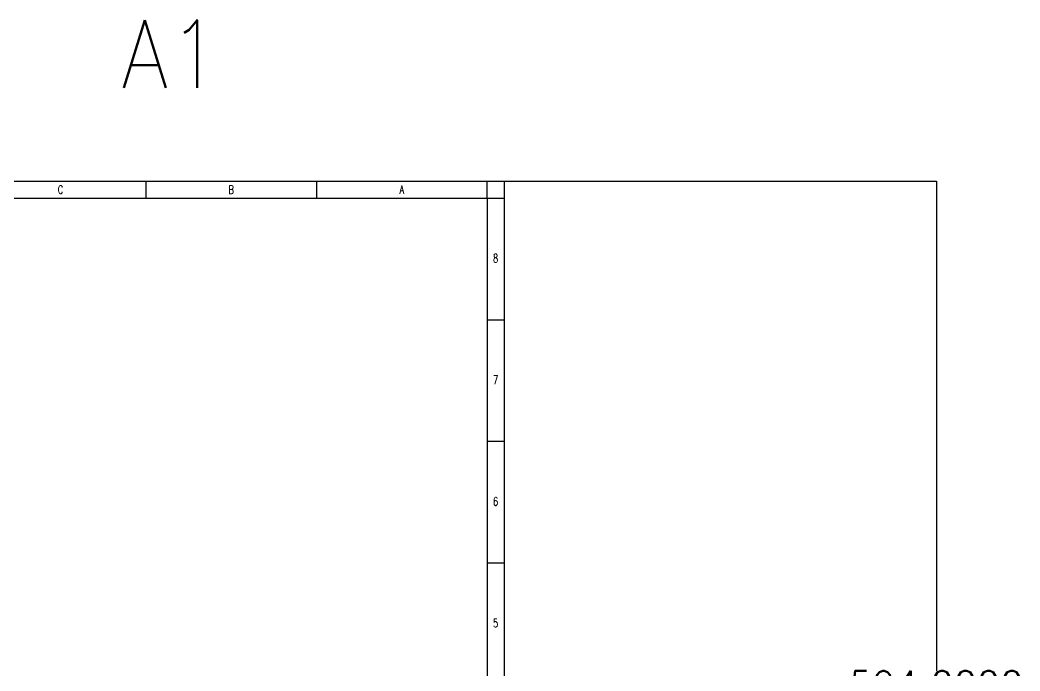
# Model space of a CAD drawing. Header units: inches. Extents: x 3186 to 109360, y -14990 to 740552.
# Drawn here: x 32698 to 62210, y 315150 to 334352 of the extents above; entities that cross this region are included whole.
import ezdxf
from ezdxf.enums import TextEntityAlignment as Align

# ---------------------------------------------------------------- set-up
doc = ezdxf.new("R2010")
doc.units = ezdxf.units.IN
doc.header["$MEASUREMENT"] = 0
doc.layers.add('图框', color=4, linetype='Continuous')
doc.styles.add('HZ', font='txt_____.ttf', dxfattribs={"width": 0.7, "bigfont": 'HZTXT'})
doc.styles.get("Standard").update_dxf_attribs({"font": 'txt', "bigfont": 'gbcbig.shx'})
doc.dimstyles.new('Standard-yuanban', dxfattribs={"dimtxt": 800, "dimasz": 0.18, "dimexe": 0.18, "dimexo": 0.0625, "dimgap": 0.09, "dimtad": 0, "dimtih": 1, "dimtoh": 1, "dimdec": 4, "dimlfac": 0.02, "dimzin": 0, "dimdsep": 46, "dimtxsty": 'Standard', "dimcen": 0.09, "dimadec": 0, "dimazin": 0, "dimtfac": 1, "dimtdec": 4, "dimtofl": 0, "dimtmove": 0, "dimatfit": 3, "dimfxl": 1, "dimtolj": 1, "dimtzin": 0, "dimarcsym": 0})

# ---------------------------------------------------------------- blocks, each defined once
blk = doc.blocks.new('tk1')
at = {"layer": '图框'}
for p, q in [((-831, 584), (10, 584)), ((-201.5, 584), (-201.5, 574)), ((-100.75, 584), (-100.75, 574)), ((0, 574), (0, 584)), ((10, 584), (10, -10)), ((0, 574), (10, 574)), ((0, 502.25), (10, 502.25)), ((0, 430.5), (10, 430.5)), ((0, 358.75), (10, 358.75))]:
    blk.add_line(p, q, dxfattribs=at)
at = {"layer": '图框', "color": 1}
for p, q in [((-806, 574), (0, 574)), ((0, 574), (0, 0))]:
    blk.add_line(p, q, dxfattribs=at)
at = {"layer": '图框', "style": 'HZ', "width": 0.7}
for s, p in [('C', (-251.88, 576.5)), ('B', (-151.13, 576.5)), ('A', (-50.38, 576.5)), ('8', (4.96, 536.01)), ('7', (4.96, 464.26)), ('6', (4.96, 392.51)), ('5', (4.96, 320.76))]:
    blk.add_text(s, height=5, dxfattribs=at).set_placement(p, align=Align.CENTER)
blk = doc.blocks.new('*D71')
at = {"color": 0, "lineweight": -2, "transparency": 16777216}
for p, q in [((46985, 329600), (59741, 329600)), ((59741, 329600), (59741, 315151)), ((59741, 299901), (59741, 314350)), ((46985, 299900), (59741, 299900))]:
    blk.add_line(p, q, dxfattribs=at)
at = {"color": 0, "transparency": 16777216}
for points in [[(59741, 329600), (59741, 329600), (59741, 329600)], [(59741, 299901), (59741, 299901), (59741, 299900)]]:
    blk.add_solid(points, dxfattribs=at)
at = {"layer": 'Defpoints', "color": 0, "transparency": 16777216}
for p in [(46984, 329600), (59741, 329600), (46984, 299900)]:
    blk.add_point(p, dxfattribs=at)
at = {"color": 0, "transparency": 16777216, "insert": (59741, 314750), "char_height": 800, "attachment_point": 5}
blk.add_mtext('\\A1;594.0000', dxfattribs=at)

msp = doc.modelspace()

# ---------------------------------------------------------------- block references
at = {"linetype": 'Continuous', "xscale": 50, "yscale": 50, "zscale": 50}
msp.add_blockref('tk1', (46484.44132, 300400.49965), dxfattribs=at)

# ---------------------------------------------------------------- texts
at = {"color": 0, "style": 'HZ', "width": 0.9}
msp.add_text('A1', height=2000, dxfattribs=at).set_placement((37154.68588, 332352.47763), align=Align.CENTER)

# ---------------------------------------------------------------- dimensions: what is measured, and where the dimension line sits
dim = msp.add_linear_dim(base=(59740.97563, 329600.49965), p1=(46984.44132, 299900.49965), p2=(46984.44132, 329600.49965), angle=90, dimstyle='Standard-yuanban')
dim.commit()
dim.dimension.update_dxf_attribs({"geometry": '*D71', "text_midpoint": (59740.97563, 314750.49965)})

doc.saveas('drawing.dxf')
